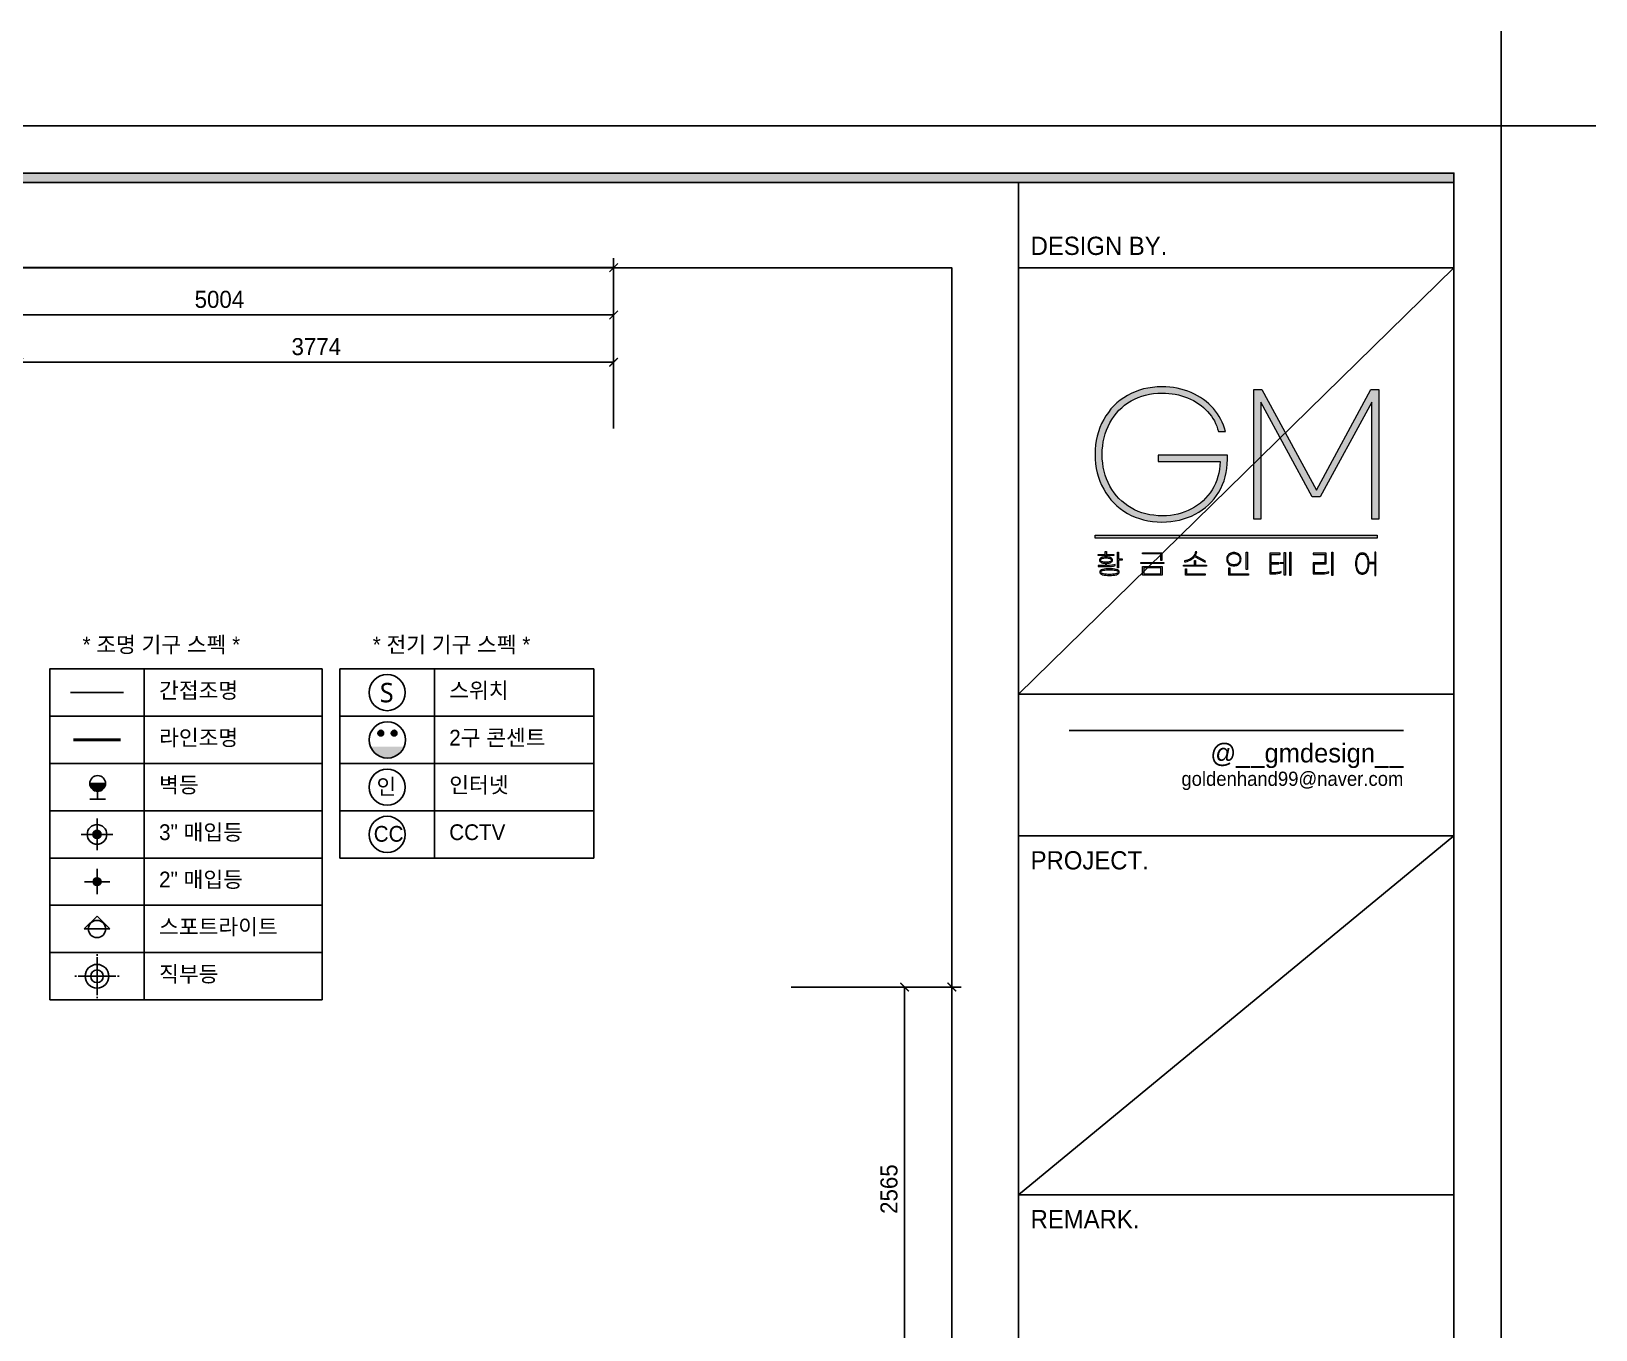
# Model space of a CAD drawing. Header units: millimetres. Extents: x 166504 to 219682, y 69800 to 112988.
# Drawn here: x 208777 to 218704, y 87861 to 96100 of the extents above; entities that cross this region are included whole.
import ezdxf
from ezdxf.enums import TextEntityAlignment as Align

# ---------------------------------------------------------------- set-up
doc = ezdxf.new("R2010")
doc.units = ezdxf.units.MM
doc.header["$LTSCALE"] = 100
doc.header["$PDMODE"] = 3
doc.linetypes.add('HID', pattern=[2.5, 1.5, -1])
doc.layers.get('DEFPOINTS').update_dxf_attribs({"color": 248})
for name, color, linetype in [('0-ELC TEXT', 7, 'Continuous'), ('06-LIGHT', 4, 'Continuous'), ('_U+B808_U+C774_U+C5B4 2', 7, 'Continuous'), ('CEIL-DOOR', 6, 'Continuous'), ('CEIL-LIGHT', 7, 'Continuous'), ('E-DIM(OUT)', 1, 'Continuous'), ('F-SYM', 7, 'Continuous'), ('FORM(YOURNAME)-11', 1, 'Continuous'), ('HAT', 8, 'Continuous'), ('RC-LIGHT', 7, 'Continuous'), ('U-LANP', 6, 'Continuous'), ('설비', 140, 'Continuous')]:
    doc.layers.add(name, color=color, linetype=linetype)
doc.styles.add('YOURNAME', font='HY울릉도M.TTF')
doc.styles.add('코레일둥고', font='Korail_Round_Gothic_Medium.ttf')
doc.dimstyles.new('YOURNAME-60', dxfattribs={"dimscale": 60, "dimtxt": 1.8, "dimasz": 0.9, "dimexe": 1, "dimexo": 3, "dimgap": 0.7, "dimtad": 1, "dimdec": 0, "dimzin": 0, "dimdsep": 46, "dimtxsty": 'YOURNAME', "dimblk": 'ARCHTICK', "dimcen": 0, "dimclrd": 1, "dimclre": 1, "dimclrt": 7, "dimadec": 0, "dimazin": 0, "dimtfac": 1, "dimtdec": 0, "dimtix": 1, "dimtmove": 2, "dimatfit": 3, "dimldrblk": 'ARCHTICK', "dimfxl": 1, "dimtolj": 1, "dimtzin": 0, "dimarcsym": 0})

# ---------------------------------------------------------------- blocks, each defined once
blk = doc.blocks.new('block 29')
at = {"layer": '_U+B808_U+C774_U+C5B4 2'}
h = blk.add_hatch(color=35, dxfattribs=at)
h.dxf.hatch_style = 2
edge = h.paths.add_edge_path()
edge.add_spline(control_points=[(626.29, -130.32), (626.06, -130.35), (625.8, -130.36), (625.5, -130.36), (625.5, -130.36), (624.38, -130.36), (624.38, -130.36), (624.38, -130.36), (624.38, -130.21), (624.38, -130.21), (624.38, -130.21), (625.42, -130.21), (625.42, -130.21), (625.42, -130.21), (625.42, -129.89), (625.42, -129.89), (625.16, -129.88), (624.96, -129.84), (624.81, -129.76), (624.66, -129.68), (624.58, -129.57), (624.58, -129.44), (624.58, -129.3), (624.66, -129.19), (624.83, -129.1), (625, -129.02), (625.22, -128.98), (625.5, -128.98), (625.79, -128.98), (626.01, -129.02), (626.18, -129.1), (626.34, -129.19), (626.43, -129.3), (626.43, -129.44), (626.43, -129.57), (626.35, -129.68), (626.2, -129.76), (626.05, -129.84), (625.84, -129.89), (625.58, -129.89), (625.58, -129.89), (625.58, -130.21), (625.58, -130.21), (626.18, -130.2), (626.58, -130.16), (626.78, -130.07), (626.78, -130.07), (626.78, -130.22), (626.78, -130.22), (626.68, -130.27), (626.51, -130.3), (626.29, -130.32)], knot_values=[0, 0, 0, 0, 1, 1, 1, 2, 2, 2, 3, 3, 3, 4, 4, 4, 5, 5, 5, 6, 6, 6, 7, 7, 7, 8, 8, 8, 9, 9, 9, 10, 10, 10, 11, 11, 11, 12, 12, 12, 13, 13, 13, 14, 14, 14, 15, 15, 15, 16, 16, 16, 17, 17, 17, 17], degree=3, periodic=0)
h.paths.add_polyline_path([(626.62, -128.8), (624.41, -128.8), (624.41, -128.65), (625.41, -128.65), (625.41, -128.24), (625.58, -128.24), (625.58, -128.65), (626.62, -128.65)])
edge = h.paths.add_edge_path()
edge.add_spline(control_points=[(626.98, -130.76), (627.24, -130.83), (627.37, -130.96), (627.37, -131.13), (627.37, -131.3), (627.24, -131.42), (626.98, -131.5), (626.72, -131.57), (626.39, -131.61), (626, -131.61), (625.61, -131.61), (625.28, -131.57), (625.02, -131.5), (624.76, -131.42), (624.63, -131.3), (624.63, -131.13), (624.63, -130.96), (624.76, -130.83), (625.02, -130.76), (625.28, -130.68), (625.61, -130.65), (626, -130.65), (626.39, -130.65), (626.72, -130.68), (626.98, -130.76)], knot_values=[0, 0, 0, 0, 1, 1, 1, 2, 2, 2, 3, 3, 3, 4, 4, 4, 5, 5, 5, 6, 6, 6, 7, 7, 7, 8, 8, 8, 8], degree=3, periodic=0)
edge = h.paths.add_edge_path()
edge.add_spline(control_points=[(624.95, -129.67), (625.09, -129.72), (625.27, -129.75), (625.5, -129.75), (625.73, -129.75), (625.92, -129.72), (626.06, -129.67), (626.2, -129.61), (626.27, -129.53), (626.27, -129.44), (626.27, -129.34), (626.2, -129.27), (626.06, -129.21), (625.92, -129.15), (625.73, -129.13), (625.5, -129.13), (625.27, -129.13), (625.09, -129.15), (624.95, -129.21), (624.81, -129.27), (624.74, -129.34), (624.74, -129.44), (624.74, -129.53), (624.81, -129.61), (624.95, -129.67)], knot_values=[0, 0, 0, 0, 1, 1, 1, 2, 2, 2, 3, 3, 3, 4, 4, 4, 5, 5, 5, 6, 6, 6, 7, 7, 7, 8, 8, 8, 8], degree=3, periodic=0)
edge = h.paths.add_edge_path()
edge.add_spline(control_points=[(626.83, -131.38), (627.08, -131.33), (627.2, -131.25), (627.2, -131.13), (627.2, -131.01), (627.08, -130.92), (626.83, -130.87), (626.59, -130.82), (626.31, -130.79), (626, -130.79), (625.69, -130.79), (625.41, -130.82), (625.17, -130.87), (624.92, -130.92), (624.8, -131.01), (624.8, -131.13), (624.8, -131.25), (624.92, -131.33), (625.17, -131.38), (625.41, -131.44), (625.69, -131.46), (626, -131.46), (626.31, -131.46), (626.59, -131.44), (626.83, -131.38)], knot_values=[0, 0, 0, 0, 1, 1, 1, 2, 2, 2, 3, 3, 3, 4, 4, 4, 5, 5, 5, 6, 6, 6, 7, 7, 7, 8, 8, 8, 8], degree=3, periodic=0)
h.paths.add_polyline_path([(627.8, -129.28), (627.8, -129.43), (627.29, -129.43), (627.29, -130.53), (627.13, -130.53), (627.13, -128.32), (627.29, -128.32), (627.29, -129.28)])
h = blk.add_hatch(color=35, dxfattribs=at)
h.dxf.hatch_style = 2
h.paths.add_polyline_path([(633.67, -129.92), (630.41, -129.92), (630.41, -129.77), (633.67, -129.77)])
h.paths.add_polyline_path([(633.4, -129.51), (633.24, -129.51), (633.24, -128.55), (630.66, -128.55), (630.66, -128.4), (633.4, -128.4)])
h.paths.add_polyline_path([(633.41, -131.54), (630.67, -131.54), (630.67, -130.36), (633.41, -130.36)])
h.paths.add_polyline_path([(633.25, -131.39), (633.25, -130.51), (630.83, -130.51), (630.83, -131.39)])
h = blk.add_hatch(color=35, dxfattribs=at)
h.dxf.hatch_style = 2
h.paths.add_polyline_path([(639.69, -130.16), (639.69, -130.31), (636.44, -130.31), (636.44, -130.16), (637.98, -130.16), (637.98, -129.51), (638.15, -129.51), (638.15, -130.16)])
edge = h.paths.add_edge_path()
edge.add_spline(control_points=[(637.36, -129.47), (637.09, -129.61), (636.83, -129.68), (636.58, -129.68), (636.58, -129.68), (636.58, -129.53), (636.58, -129.53), (636.8, -129.52), (637.02, -129.46), (637.24, -129.35), (637.47, -129.24), (637.66, -129.08), (637.83, -128.89), (638, -128.7), (638.1, -128.49), (638.15, -128.26), (638.15, -128.26), (638.31, -128.28), (638.31, -128.28), (638.27, -128.46), (638.21, -128.63), (638.1, -128.79), (638.1, -128.79), (639.55, -129.58), (639.55, -129.58), (639.55, -129.58), (639.48, -129.71), (639.48, -129.71), (639.48, -129.71), (638.01, -128.93), (638.01, -128.93), (637.84, -129.15), (637.62, -129.33), (637.36, -129.47)], knot_values=[0, 0, 0, 0, 1, 1, 1, 2, 2, 2, 3, 3, 3, 4, 4, 4, 5, 5, 5, 6, 6, 6, 7, 7, 7, 8, 8, 8, 9, 9, 9, 10, 10, 10, 11, 11, 11, 11], degree=3, periodic=0)
h.paths.add_polyline_path([(636.86, -131.39), (639.51, -131.39), (639.51, -131.54), (636.7, -131.54), (636.7, -130.65), (636.86, -130.65)])
h = blk.add_hatch(color=35, dxfattribs=at)
h.dxf.hatch_style = 2
edge = h.paths.add_edge_path()
edge.add_spline(control_points=[(644.09, -128.5), (644.24, -128.59), (644.35, -128.7), (644.43, -128.84), (644.51, -128.98), (644.55, -129.14), (644.55, -129.31), (644.55, -129.49), (644.51, -129.65), (644.43, -129.79), (644.35, -129.93), (644.24, -130.04), (644.09, -130.13), (643.93, -130.21), (643.75, -130.25), (643.54, -130.25), (643.33, -130.25), (643.15, -130.21), (643, -130.13), (642.85, -130.04), (642.73, -129.93), (642.65, -129.79), (642.57, -129.65), (642.53, -129.49), (642.53, -129.31), (642.53, -129.14), (642.57, -128.98), (642.65, -128.84), (642.73, -128.7), (642.85, -128.59), (643, -128.5), (643.15, -128.42), (643.33, -128.38), (643.54, -128.38), (643.75, -128.38), (643.93, -128.42), (644.09, -128.5)], knot_values=[0, 0, 0, 0, 1, 1, 1, 2, 2, 2, 3, 3, 3, 4, 4, 4, 5, 5, 5, 6, 6, 6, 7, 7, 7, 8, 8, 8, 9, 9, 9, 10, 10, 10, 11, 11, 11, 12, 12, 12, 12], degree=3, periodic=0)
edge = h.paths.add_edge_path()
edge.add_spline(control_points=[(643.1, -128.62), (642.97, -128.69), (642.87, -128.78), (642.8, -128.9), (642.73, -129.02), (642.7, -129.16), (642.7, -129.31), (642.7, -129.47), (642.73, -129.61), (642.8, -129.73), (642.87, -129.85), (642.97, -129.94), (643.1, -130.01), (643.23, -130.07), (643.38, -130.11), (643.54, -130.11), (643.71, -130.11), (643.86, -130.07), (643.99, -130.01), (644.12, -129.94), (644.21, -129.85), (644.28, -129.73), (644.35, -129.61), (644.39, -129.47), (644.39, -129.31), (644.39, -129.16), (644.35, -129.02), (644.28, -128.9), (644.21, -128.78), (644.12, -128.69), (643.99, -128.62), (643.86, -128.56), (643.71, -128.52), (643.54, -128.52), (643.38, -128.52), (643.23, -128.56), (643.1, -128.62)], knot_values=[0, 0, 0, 0, 1, 1, 1, 2, 2, 2, 3, 3, 3, 4, 4, 4, 5, 5, 5, 6, 6, 6, 7, 7, 7, 8, 8, 8, 9, 9, 9, 10, 10, 10, 11, 11, 11, 12, 12, 12, 12], degree=3, periodic=0)
h.paths.add_polyline_path([(642.98, -131.39), (645.58, -131.39), (645.58, -131.54), (642.82, -131.54), (642.82, -130.53), (642.98, -130.53)])
h.paths.add_polyline_path([(645.45, -130.78), (645.29, -130.78), (645.29, -128.32), (645.45, -128.32)])
h = blk.add_hatch(color=35, dxfattribs=at)
h.dxf.hatch_style = 2
edge = h.paths.add_edge_path()
edge.add_spline(control_points=[(649.11, -131.24), (649.37, -131.24), (649.58, -131.22), (649.75, -131.19), (649.92, -131.17), (650.08, -131.12), (650.22, -131.05), (650.22, -131.05), (650.22, -131.21), (650.22, -131.21), (649.97, -131.33), (649.61, -131.39), (649.13, -131.39), (649.13, -131.39), (648.63, -131.39), (648.63, -131.39), (648.63, -131.39), (648.63, -128.48), (648.63, -128.48), (648.63, -128.48), (650.06, -128.48), (650.06, -128.48), (650.06, -128.48), (650.06, -128.63), (650.06, -128.63), (650.06, -128.63), (648.79, -128.63), (648.79, -128.63), (648.79, -128.63), (648.79, -129.81), (648.79, -129.81), (648.79, -129.81), (649.87, -129.81), (649.87, -129.81), (649.87, -129.81), (649.87, -129.96), (649.87, -129.96), (649.87, -129.96), (648.79, -129.96), (648.79, -129.96), (648.79, -129.96), (648.79, -131.24), (648.79, -131.24), (648.79, -131.24), (649.11, -131.24), (649.11, -131.24)], knot_values=[0, 0, 0, 0, 1, 1, 1, 2, 2, 2, 3, 3, 3, 4, 4, 4, 5, 5, 5, 6, 6, 6, 7, 7, 7, 8, 8, 8, 9, 9, 9, 10, 10, 10, 11, 11, 11, 12, 12, 12, 13, 13, 13, 14, 14, 14, 15, 15, 15, 15], degree=3, periodic=0)
h.paths.add_polyline_path([(650.64, -128.35), (650.8, -128.35), (650.8, -131.56), (650.64, -131.56), (650.64, -129.94), (650.06, -129.94), (650.06, -129.79), (650.64, -129.79)])
h.paths.add_polyline_path([(651.57, -128.32), (651.57, -131.62), (651.41, -131.62), (651.41, -128.32)])
h = blk.add_hatch(color=35, dxfattribs=at)
h.dxf.hatch_style = 2
edge = h.paths.add_edge_path()
edge.add_spline(control_points=[(656.55, -129.97), (656.55, -129.97), (654.9, -129.97), (654.9, -129.97), (654.9, -129.97), (654.9, -131.24), (654.9, -131.24), (654.9, -131.24), (656.08, -131.24), (656.08, -131.24), (656.23, -131.24), (656.39, -131.22), (656.55, -131.19), (656.7, -131.17), (656.83, -131.13), (656.93, -131.08), (656.93, -131.08), (656.93, -131.23), (656.93, -131.23), (656.83, -131.28), (656.71, -131.32), (656.55, -131.34), (656.4, -131.37), (656.24, -131.39), (656.08, -131.39), (656.08, -131.39), (654.74, -131.39), (654.74, -131.39), (654.74, -131.39), (654.74, -129.82), (654.74, -129.82), (654.74, -129.82), (656.39, -129.82), (656.39, -129.82), (656.39, -129.82), (656.39, -128.63), (656.39, -128.63), (656.39, -128.63), (654.73, -128.63), (654.73, -128.63), (654.73, -128.63), (654.73, -128.48), (654.73, -128.48), (654.73, -128.48), (656.55, -128.48), (656.55, -128.48), (656.55, -128.48), (656.55, -129.97), (656.55, -129.97)], knot_values=[0, 0, 0, 0, 1, 1, 1, 2, 2, 2, 3, 3, 3, 4, 4, 4, 5, 5, 5, 6, 6, 6, 7, 7, 7, 8, 8, 8, 9, 9, 9, 10, 10, 10, 11, 11, 11, 12, 12, 12, 13, 13, 13, 14, 14, 14, 15, 15, 15, 16, 16, 16, 16], degree=3, periodic=0)
h.paths.add_polyline_path([(657.51, -131.62), (657.34, -131.62), (657.34, -128.32), (657.51, -128.32)])
h = blk.add_hatch(color=35, dxfattribs=at)
h.dxf.hatch_style = 2
edge = h.paths.add_edge_path()
edge.add_spline(control_points=[(663.56, -128.32), (663.56, -128.32), (663.56, -131.62), (663.56, -131.62), (663.56, -131.62), (663.4, -131.62), (663.4, -131.62), (663.4, -131.62), (663.4, -129.94), (663.4, -129.94), (663.4, -129.94), (662.6, -129.94), (662.6, -129.94), (662.6, -130.27), (662.56, -130.54), (662.48, -130.77), (662.4, -130.99), (662.29, -131.16), (662.14, -131.27), (662, -131.38), (661.84, -131.43), (661.65, -131.43), (661.47, -131.43), (661.3, -131.38), (661.16, -131.27), (661.02, -131.16), (660.91, -130.99), (660.82, -130.76), (660.74, -130.54), (660.7, -130.26), (660.7, -129.93), (660.7, -129.6), (660.74, -129.33), (660.82, -129.1), (660.91, -128.88), (661.02, -128.71), (661.16, -128.6), (661.3, -128.49), (661.47, -128.43), (661.65, -128.43), (661.83, -128.43), (661.99, -128.48), (662.13, -128.58), (662.26, -128.68), (662.37, -128.83), (662.46, -129.04), (662.54, -129.24), (662.59, -129.5), (662.6, -129.79), (662.6, -129.79), (663.4, -129.79), (663.4, -129.79), (663.4, -129.79), (663.4, -128.32), (663.4, -128.32), (663.4, -128.32), (663.56, -128.32), (663.56, -128.32)], knot_values=[0, 0, 0, 0, 1, 1, 1, 2, 2, 2, 3, 3, 3, 4, 4, 4, 5, 5, 5, 6, 6, 6, 7, 7, 7, 8, 8, 8, 9, 9, 9, 10, 10, 10, 11, 11, 11, 12, 12, 12, 13, 13, 13, 14, 14, 14, 15, 15, 15, 16, 16, 16, 17, 17, 17, 18, 18, 18, 19, 19, 19, 19], degree=3, periodic=0)
edge = h.paths.add_edge_path()
edge.add_spline(control_points=[(662.06, -131.13), (662.18, -131.03), (662.27, -130.88), (662.34, -130.68), (662.4, -130.48), (662.44, -130.23), (662.44, -129.93), (662.44, -129.64), (662.4, -129.39), (662.34, -129.19), (662.27, -128.98), (662.18, -128.83), (662.06, -128.73), (661.94, -128.63), (661.8, -128.58), (661.65, -128.58), (661.5, -128.58), (661.37, -128.63), (661.25, -128.73), (661.13, -128.83), (661.04, -128.98), (660.97, -129.19), (660.9, -129.39), (660.87, -129.64), (660.87, -129.93), (660.87, -130.23), (660.9, -130.48), (660.97, -130.68), (661.04, -130.88), (661.13, -131.03), (661.25, -131.13), (661.37, -131.23), (661.5, -131.28), (661.65, -131.28), (661.8, -131.28), (661.94, -131.23), (662.06, -131.13)], knot_values=[0, 0, 0, 0, 1, 1, 1, 2, 2, 2, 3, 3, 3, 4, 4, 4, 5, 5, 5, 6, 6, 6, 7, 7, 7, 8, 8, 8, 9, 9, 9, 10, 10, 10, 11, 11, 11, 12, 12, 12, 12], degree=3, periodic=0)
at = {"layer": '_U+B808_U+C774_U+C5B4 2', "lineweight": 0}
for points in [[(626.62, -128.8), (624.41, -128.8), (624.41, -128.65), (625.41, -128.65), (625.41, -128.24), (625.58, -128.24), (625.58, -128.65), (626.62, -128.65), (626.62, -128.8)], [(627.8, -129.28), (627.8, -129.43), (627.29, -129.43), (627.29, -130.53), (627.13, -130.53), (627.13, -128.32), (627.29, -128.32), (627.29, -129.28), (627.8, -129.28)], [(633.67, -129.92), (630.41, -129.92), (630.41, -129.77), (633.67, -129.77), (633.67, -129.92)], [(633.4, -129.51), (633.24, -129.51), (633.24, -128.55), (630.66, -128.55), (630.66, -128.4), (633.4, -128.4), (633.4, -129.51)], [(639.69, -130.16), (639.69, -130.31), (636.44, -130.31), (636.44, -130.16), (637.98, -130.16), (637.98, -129.51), (638.15, -129.51), (638.15, -130.16), (639.69, -130.16)], [(645.45, -130.78), (645.29, -130.78), (645.29, -128.32), (645.45, -128.32), (645.45, -130.78)], [(650.64, -128.35), (650.8, -128.35), (650.8, -131.56), (650.64, -131.56), (650.64, -129.94), (650.06, -129.94), (650.06, -129.79), (650.64, -129.79), (650.64, -128.35)], [(651.57, -128.32), (651.57, -131.62), (651.41, -131.62), (651.41, -128.32), (651.57, -128.32)], [(657.51, -131.62), (657.34, -131.62), (657.34, -128.32), (657.51, -128.32), (657.51, -131.62)], [(633.41, -131.54), (630.67, -131.54), (630.67, -130.36), (633.41, -130.36), (633.41, -131.54)], [(633.25, -131.39), (633.25, -130.51), (630.83, -130.51), (630.83, -131.39), (633.25, -131.39)], [(636.86, -131.39), (639.51, -131.39), (639.51, -131.54), (636.7, -131.54), (636.7, -130.65), (636.86, -130.65), (636.86, -131.39)], [(642.98, -131.39), (645.58, -131.39), (645.58, -131.54), (642.82, -131.54), (642.82, -130.53), (642.98, -130.53), (642.98, -131.39)]]:
    blk.add_lwpolyline(points, dxfattribs=at)
for points, knots in [([(626.29, -130.32), (626.06, -130.35), (625.8, -130.36), (625.5, -130.36), (625.5, -130.36), (624.38, -130.36), (624.38, -130.36), (624.38, -130.36), (624.38, -130.21), (624.38, -130.21), (624.38, -130.21), (625.42, -130.21), (625.42, -130.21), (625.42, -130.21), (625.42, -129.89), (625.42, -129.89), (625.16, -129.88), (624.96, -129.84), (624.81, -129.76), (624.66, -129.68), (624.58, -129.57), (624.58, -129.44), (624.58, -129.3), (624.66, -129.19), (624.83, -129.1), (625, -129.02), (625.22, -128.98), (625.5, -128.98), (625.79, -128.98), (626.01, -129.02), (626.18, -129.1), (626.34, -129.19), (626.43, -129.3), (626.43, -129.44), (626.43, -129.57), (626.35, -129.68), (626.2, -129.76), (626.05, -129.84), (625.84, -129.89), (625.58, -129.89), (625.58, -129.89), (625.58, -130.21), (625.58, -130.21), (626.18, -130.2), (626.58, -130.16), (626.78, -130.07), (626.78, -130.07), (626.78, -130.22), (626.78, -130.22), (626.68, -130.27), (626.51, -130.3), (626.29, -130.32)], [0, 0, 0, 0, 1, 1, 1, 2, 2, 2, 3, 3, 3, 4, 4, 4, 5, 5, 5, 6, 6, 6, 7, 7, 7, 8, 8, 8, 9, 9, 9, 10, 10, 10, 11, 11, 11, 12, 12, 12, 13, 13, 13, 14, 14, 14, 15, 15, 15, 16, 16, 16, 17, 17, 17, 17]), ([(624.95, -129.67), (625.09, -129.72), (625.27, -129.75), (625.5, -129.75), (625.73, -129.75), (625.92, -129.72), (626.06, -129.67), (626.2, -129.61), (626.27, -129.53), (626.27, -129.44), (626.27, -129.34), (626.2, -129.27), (626.06, -129.21), (625.92, -129.15), (625.73, -129.13), (625.5, -129.13), (625.27, -129.13), (625.09, -129.15), (624.95, -129.21), (624.81, -129.27), (624.74, -129.34), (624.74, -129.44), (624.74, -129.53), (624.81, -129.61), (624.95, -129.67)], [0, 0, 0, 0, 1, 1, 1, 2, 2, 2, 3, 3, 3, 4, 4, 4, 5, 5, 5, 6, 6, 6, 7, 7, 7, 8, 8, 8, 8]), ([(637.36, -129.47), (637.09, -129.61), (636.83, -129.68), (636.58, -129.68), (636.58, -129.68), (636.58, -129.53), (636.58, -129.53), (636.8, -129.52), (637.02, -129.46), (637.24, -129.35), (637.47, -129.24), (637.66, -129.08), (637.83, -128.89), (638, -128.7), (638.1, -128.49), (638.15, -128.26), (638.15, -128.26), (638.31, -128.28), (638.31, -128.28), (638.27, -128.46), (638.21, -128.63), (638.1, -128.79), (638.1, -128.79), (639.55, -129.58), (639.55, -129.58), (639.55, -129.58), (639.48, -129.71), (639.48, -129.71), (639.48, -129.71), (638.01, -128.93), (638.01, -128.93), (637.84, -129.15), (637.62, -129.33), (637.36, -129.47)], [0, 0, 0, 0, 1, 1, 1, 2, 2, 2, 3, 3, 3, 4, 4, 4, 5, 5, 5, 6, 6, 6, 7, 7, 7, 8, 8, 8, 9, 9, 9, 10, 10, 10, 11, 11, 11, 11]), ([(644.09, -128.5), (644.24, -128.59), (644.35, -128.7), (644.43, -128.84), (644.51, -128.98), (644.55, -129.14), (644.55, -129.31), (644.55, -129.49), (644.51, -129.65), (644.43, -129.79), (644.35, -129.93), (644.24, -130.04), (644.09, -130.13), (643.93, -130.21), (643.75, -130.25), (643.54, -130.25), (643.33, -130.25), (643.15, -130.21), (643, -130.13), (642.85, -130.04), (642.73, -129.93), (642.65, -129.79), (642.57, -129.65), (642.53, -129.49), (642.53, -129.31), (642.53, -129.14), (642.57, -128.98), (642.65, -128.84), (642.73, -128.7), (642.85, -128.59), (643, -128.5), (643.15, -128.42), (643.33, -128.38), (643.54, -128.38), (643.75, -128.38), (643.93, -128.42), (644.09, -128.5)], [0, 0, 0, 0, 1, 1, 1, 2, 2, 2, 3, 3, 3, 4, 4, 4, 5, 5, 5, 6, 6, 6, 7, 7, 7, 8, 8, 8, 9, 9, 9, 10, 10, 10, 11, 11, 11, 12, 12, 12, 12]), ([(643.1, -128.62), (642.97, -128.69), (642.87, -128.78), (642.8, -128.9), (642.73, -129.02), (642.7, -129.16), (642.7, -129.31), (642.7, -129.47), (642.73, -129.61), (642.8, -129.73), (642.87, -129.85), (642.97, -129.94), (643.1, -130.01), (643.23, -130.07), (643.38, -130.11), (643.54, -130.11), (643.71, -130.11), (643.86, -130.07), (643.99, -130.01), (644.12, -129.94), (644.21, -129.85), (644.28, -129.73), (644.35, -129.61), (644.39, -129.47), (644.39, -129.31), (644.39, -129.16), (644.35, -129.02), (644.28, -128.9), (644.21, -128.78), (644.12, -128.69), (643.99, -128.62), (643.86, -128.56), (643.71, -128.52), (643.54, -128.52), (643.38, -128.52), (643.23, -128.56), (643.1, -128.62)], [0, 0, 0, 0, 1, 1, 1, 2, 2, 2, 3, 3, 3, 4, 4, 4, 5, 5, 5, 6, 6, 6, 7, 7, 7, 8, 8, 8, 9, 9, 9, 10, 10, 10, 11, 11, 11, 12, 12, 12, 12]), ([(649.11, -131.24), (649.37, -131.24), (649.58, -131.22), (649.75, -131.19), (649.92, -131.17), (650.08, -131.12), (650.22, -131.05), (650.22, -131.05), (650.22, -131.21), (650.22, -131.21), (649.97, -131.33), (649.61, -131.39), (649.13, -131.39), (649.13, -131.39), (648.63, -131.39), (648.63, -131.39), (648.63, -131.39), (648.63, -128.48), (648.63, -128.48), (648.63, -128.48), (650.06, -128.48), (650.06, -128.48), (650.06, -128.48), (650.06, -128.63), (650.06, -128.63), (650.06, -128.63), (648.79, -128.63), (648.79, -128.63), (648.79, -128.63), (648.79, -129.81), (648.79, -129.81), (648.79, -129.81), (649.87, -129.81), (649.87, -129.81), (649.87, -129.81), (649.87, -129.96), (649.87, -129.96), (649.87, -129.96), (648.79, -129.96), (648.79, -129.96), (648.79, -129.96), (648.79, -131.24), (648.79, -131.24), (648.79, -131.24), (649.11, -131.24), (649.11, -131.24)], [0, 0, 0, 0, 1, 1, 1, 2, 2, 2, 3, 3, 3, 4, 4, 4, 5, 5, 5, 6, 6, 6, 7, 7, 7, 8, 8, 8, 9, 9, 9, 10, 10, 10, 11, 11, 11, 12, 12, 12, 13, 13, 13, 14, 14, 14, 15, 15, 15, 15]), ([(656.55, -129.97), (656.55, -129.97), (654.9, -129.97), (654.9, -129.97), (654.9, -129.97), (654.9, -131.24), (654.9, -131.24), (654.9, -131.24), (656.08, -131.24), (656.08, -131.24), (656.23, -131.24), (656.39, -131.22), (656.55, -131.19), (656.7, -131.17), (656.83, -131.13), (656.93, -131.08), (656.93, -131.08), (656.93, -131.23), (656.93, -131.23), (656.83, -131.28), (656.71, -131.32), (656.55, -131.34), (656.4, -131.37), (656.24, -131.39), (656.08, -131.39), (656.08, -131.39), (654.74, -131.39), (654.74, -131.39), (654.74, -131.39), (654.74, -129.82), (654.74, -129.82), (654.74, -129.82), (656.39, -129.82), (656.39, -129.82), (656.39, -129.82), (656.39, -128.63), (656.39, -128.63), (656.39, -128.63), (654.73, -128.63), (654.73, -128.63), (654.73, -128.63), (654.73, -128.48), (654.73, -128.48), (654.73, -128.48), (656.55, -128.48), (656.55, -128.48), (656.55, -128.48), (656.55, -129.97), (656.55, -129.97)], [0, 0, 0, 0, 1, 1, 1, 2, 2, 2, 3, 3, 3, 4, 4, 4, 5, 5, 5, 6, 6, 6, 7, 7, 7, 8, 8, 8, 9, 9, 9, 10, 10, 10, 11, 11, 11, 12, 12, 12, 13, 13, 13, 14, 14, 14, 15, 15, 15, 16, 16, 16, 16]), ([(663.56, -128.32), (663.56, -128.32), (663.56, -131.62), (663.56, -131.62), (663.56, -131.62), (663.4, -131.62), (663.4, -131.62), (663.4, -131.62), (663.4, -129.94), (663.4, -129.94), (663.4, -129.94), (662.6, -129.94), (662.6, -129.94), (662.6, -130.27), (662.56, -130.54), (662.48, -130.77), (662.4, -130.99), (662.29, -131.16), (662.14, -131.27), (662, -131.38), (661.84, -131.43), (661.65, -131.43), (661.47, -131.43), (661.3, -131.38), (661.16, -131.27), (661.02, -131.16), (660.91, -130.99), (660.82, -130.76), (660.74, -130.54), (660.7, -130.26), (660.7, -129.93), (660.7, -129.6), (660.74, -129.33), (660.82, -129.1), (660.91, -128.88), (661.02, -128.71), (661.16, -128.6), (661.3, -128.49), (661.47, -128.43), (661.65, -128.43), (661.83, -128.43), (661.99, -128.48), (662.13, -128.58), (662.26, -128.68), (662.37, -128.83), (662.46, -129.04), (662.54, -129.24), (662.59, -129.5), (662.6, -129.79), (662.6, -129.79), (663.4, -129.79), (663.4, -129.79), (663.4, -129.79), (663.4, -128.32), (663.4, -128.32), (663.4, -128.32), (663.56, -128.32), (663.56, -128.32)], [0, 0, 0, 0, 1, 1, 1, 2, 2, 2, 3, 3, 3, 4, 4, 4, 5, 5, 5, 6, 6, 6, 7, 7, 7, 8, 8, 8, 9, 9, 9, 10, 10, 10, 11, 11, 11, 12, 12, 12, 13, 13, 13, 14, 14, 14, 15, 15, 15, 16, 16, 16, 17, 17, 17, 18, 18, 18, 19, 19, 19, 19]), ([(662.06, -131.13), (662.18, -131.03), (662.27, -130.88), (662.34, -130.68), (662.4, -130.48), (662.44, -130.23), (662.44, -129.93), (662.44, -129.64), (662.4, -129.39), (662.34, -129.19), (662.27, -128.98), (662.18, -128.83), (662.06, -128.73), (661.94, -128.63), (661.8, -128.58), (661.65, -128.58), (661.5, -128.58), (661.37, -128.63), (661.25, -128.73), (661.13, -128.83), (661.04, -128.98), (660.97, -129.19), (660.9, -129.39), (660.87, -129.64), (660.87, -129.93), (660.87, -130.23), (660.9, -130.48), (660.97, -130.68), (661.04, -130.88), (661.13, -131.03), (661.25, -131.13), (661.37, -131.23), (661.5, -131.28), (661.65, -131.28), (661.8, -131.28), (661.94, -131.23), (662.06, -131.13)], [0, 0, 0, 0, 1, 1, 1, 2, 2, 2, 3, 3, 3, 4, 4, 4, 5, 5, 5, 6, 6, 6, 7, 7, 7, 8, 8, 8, 9, 9, 9, 10, 10, 10, 11, 11, 11, 12, 12, 12, 12]), ([(626.98, -130.76), (627.24, -130.83), (627.37, -130.96), (627.37, -131.13), (627.37, -131.3), (627.24, -131.42), (626.98, -131.5), (626.72, -131.57), (626.39, -131.61), (626, -131.61), (625.61, -131.61), (625.28, -131.57), (625.02, -131.5), (624.76, -131.42), (624.63, -131.3), (624.63, -131.13), (624.63, -130.96), (624.76, -130.83), (625.02, -130.76), (625.28, -130.68), (625.61, -130.65), (626, -130.65), (626.39, -130.65), (626.72, -130.68), (626.98, -130.76)], [0, 0, 0, 0, 1, 1, 1, 2, 2, 2, 3, 3, 3, 4, 4, 4, 5, 5, 5, 6, 6, 6, 7, 7, 7, 8, 8, 8, 8]), ([(626.83, -131.38), (627.08, -131.33), (627.2, -131.25), (627.2, -131.13), (627.2, -131.01), (627.08, -130.92), (626.83, -130.87), (626.59, -130.82), (626.31, -130.79), (626, -130.79), (625.69, -130.79), (625.41, -130.82), (625.17, -130.87), (624.92, -130.92), (624.8, -131.01), (624.8, -131.13), (624.8, -131.25), (624.92, -131.33), (625.17, -131.38), (625.41, -131.44), (625.69, -131.46), (626, -131.46), (626.31, -131.46), (626.59, -131.44), (626.83, -131.38)], [0, 0, 0, 0, 1, 1, 1, 2, 2, 2, 3, 3, 3, 4, 4, 4, 5, 5, 5, 6, 6, 6, 7, 7, 7, 8, 8, 8, 8])]:
    blk.add_open_spline(points, degree=3, knots=knots, dxfattribs=at)
blk = doc.blocks.new('block 30')
at = {"layer": '_U+B808_U+C774_U+C5B4 2'}
h = blk.add_hatch(color=35, dxfattribs=at)
h.dxf.hatch_style = 2
edge = h.paths.add_edge_path()
edge.add_spline(control_points=[(637.53, -105.82), (638.78, -106.37), (639.83, -107.12), (640.66, -108.08), (641.5, -109.03), (642.06, -110.11), (642.35, -111.29), (642.35, -111.29), (641.36, -111.29), (641.36, -111.29), (641.11, -110.26), (640.6, -109.33), (639.84, -108.5), (639.08, -107.68), (638.14, -107.03), (637.02, -106.57), (635.9, -106.11), (634.7, -105.88), (633.42, -105.88), (631.78, -105.88), (630.32, -106.25), (629.04, -106.99), (627.76, -107.73), (626.76, -108.76), (626.05, -110.08), (625.33, -111.4), (624.97, -112.88), (624.97, -114.53), (624.97, -116.2), (625.33, -117.69), (626.05, -119), (626.76, -120.31), (627.77, -121.34), (629.05, -122.08), (630.34, -122.82), (631.82, -123.19), (633.49, -123.19), (634.98, -123.19), (636.34, -122.87), (637.56, -122.23), (638.78, -121.59), (639.75, -120.69), (640.47, -119.53), (641.18, -118.38), (641.57, -117.05), (641.61, -115.55), (641.61, -115.55), (632.88, -115.55), (632.88, -115.55), (632.88, -115.55), (632.88, -114.65), (632.88, -114.65), (632.88, -114.65), (642.63, -114.65), (642.63, -114.65), (642.63, -114.65), (642.63, -115.25), (642.63, -115.25), (642.63, -116.97), (642.23, -118.49), (641.42, -119.84), (640.6, -121.18), (639.49, -122.22), (638.08, -122.96), (636.67, -123.7), (635.11, -124.07), (633.39, -124.07), (631.57, -124.07), (629.95, -123.66), (628.52, -122.85), (627.09, -122.03), (625.98, -120.89), (625.18, -119.44), (624.37, -117.99), (623.97, -116.36), (623.97, -114.53), (623.97, -112.71), (624.37, -111.08), (625.18, -109.63), (625.98, -108.18), (627.09, -107.04), (628.52, -106.22), (629.95, -105.41), (631.57, -105), (633.39, -105), (634.89, -105), (636.27, -105.27), (637.53, -105.82)], knot_values=[0, 0, 0, 0, 1, 1, 1, 2, 2, 2, 3, 3, 3, 4, 4, 4, 5, 5, 5, 6, 6, 6, 7, 7, 7, 8, 8, 8, 9, 9, 9, 10, 10, 10, 11, 11, 11, 12, 12, 12, 13, 13, 13, 14, 14, 14, 15, 15, 15, 16, 16, 16, 17, 17, 17, 18, 18, 18, 19, 19, 19, 20, 20, 20, 21, 21, 21, 22, 22, 22, 23, 23, 23, 24, 24, 24, 25, 25, 25, 26, 26, 26, 27, 27, 27, 28, 28, 28, 29, 29, 29, 29], degree=3, periodic=0)
h = blk.add_hatch(color=35, dxfattribs=at)
h.dxf.hatch_style = 2
h.paths.add_polyline_path([(646.36, -105.39), (647.49, -105.39), (655.18, -119.56), (662.86, -105.39), (663.97, -105.39), (663.97, -123.68), (662.98, -123.68), (662.98, -107.17), (655.73, -120.53), (654.6, -120.53), (647.35, -107.17), (647.35, -123.68), (646.36, -123.68)])
at = {"layer": '_U+B808_U+C774_U+C5B4 2', "lineweight": 0}
blk.add_lwpolyline([(646.36, -105.39), (647.49, -105.39), (655.18, -119.56), (662.86, -105.39), (663.97, -105.39), (663.97, -123.68), (662.98, -123.68), (662.98, -107.17), (655.73, -120.53), (654.6, -120.53), (647.35, -107.17), (647.35, -123.68), (646.36, -123.68), (646.36, -105.39)], dxfattribs=at)
blk.add_open_spline([(637.53, -105.82), (638.78, -106.37), (639.83, -107.12), (640.66, -108.08), (641.5, -109.03), (642.06, -110.11), (642.35, -111.29), (642.35, -111.29), (641.36, -111.29), (641.36, -111.29), (641.11, -110.26), (640.6, -109.33), (639.84, -108.5), (639.08, -107.68), (638.14, -107.03), (637.02, -106.57), (635.9, -106.11), (634.7, -105.88), (633.42, -105.88), (631.78, -105.88), (630.32, -106.25), (629.04, -106.99), (627.76, -107.73), (626.76, -108.76), (626.05, -110.08), (625.33, -111.4), (624.97, -112.88), (624.97, -114.53), (624.97, -116.2), (625.33, -117.69), (626.05, -119), (626.76, -120.31), (627.77, -121.34), (629.05, -122.08), (630.34, -122.82), (631.82, -123.19), (633.49, -123.19), (634.98, -123.19), (636.34, -122.87), (637.56, -122.23), (638.78, -121.59), (639.75, -120.69), (640.47, -119.53), (641.18, -118.38), (641.57, -117.05), (641.61, -115.55), (641.61, -115.55), (632.88, -115.55), (632.88, -115.55), (632.88, -115.55), (632.88, -114.65), (632.88, -114.65), (632.88, -114.65), (642.63, -114.65), (642.63, -114.65), (642.63, -114.65), (642.63, -115.25), (642.63, -115.25), (642.63, -116.97), (642.23, -118.49), (641.42, -119.84), (640.6, -121.18), (639.49, -122.22), (638.08, -122.96), (636.67, -123.7), (635.11, -124.07), (633.39, -124.07), (631.57, -124.07), (629.95, -123.66), (628.52, -122.85), (627.09, -122.03), (625.98, -120.89), (625.18, -119.44), (624.37, -117.99), (623.97, -116.36), (623.97, -114.53), (623.97, -112.71), (624.37, -111.08), (625.18, -109.63), (625.98, -108.18), (627.09, -107.04), (628.52, -106.22), (629.95, -105.41), (631.57, -105), (633.39, -105), (634.89, -105), (636.27, -105.27), (637.53, -105.82)], degree=3, knots=[0, 0, 0, 0, 1, 1, 1, 2, 2, 2, 3, 3, 3, 4, 4, 4, 5, 5, 5, 6, 6, 6, 7, 7, 7, 8, 8, 8, 9, 9, 9, 10, 10, 10, 11, 11, 11, 12, 12, 12, 13, 13, 13, 14, 14, 14, 15, 15, 15, 16, 16, 16, 17, 17, 17, 18, 18, 18, 19, 19, 19, 20, 20, 20, 21, 21, 21, 22, 22, 22, 23, 23, 23, 24, 24, 24, 25, 25, 25, 26, 26, 26, 27, 27, 27, 28, 28, 28, 29, 29, 29, 29], dxfattribs=at)
blk = doc.blocks.new('block 28')
at = {"layer": '_U+B808_U+C774_U+C5B4 2'}
for name in ['block 30', 'block 29']:
    blk.add_blockref(name, (0, 0), dxfattribs=at)
blk = doc.blocks.new('block 27')
at = {"layer": '_U+B808_U+C774_U+C5B4 2'}
h = blk.add_hatch(color=35, dxfattribs=at)
h.dxf.hatch_style = 2
h.paths.add_polyline_path([(663.76, -126.35), (623.97, -126.35), (623.97, -125.94), (663.76, -125.94)])
at = {"layer": '_U+B808_U+C774_U+C5B4 2', "lineweight": 0}
blk.add_lwpolyline([(663.76, -126.35), (623.97, -126.35), (623.97, -125.94), (663.76, -125.94), (663.76, -126.35)], dxfattribs=at)
at = {"layer": '_U+B808_U+C774_U+C5B4 2'}
blk.add_blockref('block 28', (0, 0), dxfattribs=at)
blk = doc.blocks.new('FORM-PLAN')
at = {"layer": 'FORM(YOURNAME)-11'}
h = blk.add_hatch(color=256, dxfattribs=at)
h.dxf.hatch_style = 1
h.paths.add_polyline_path([(-71444, 55115), (10556, 55115), (10556, 54915), (-71444, 54915)])
h.paths.add_polyline_path([(-71444, -2085), (10556, -2085), (10556, -2285), (-71444, -2285)])
at = {"layer": 'DEFPOINTS', "color": 158}
for p, q in [((1346, 54915), (1346, -2085)), ((10556, 53115), (1346, 44093)), ((1346, 53115), (10556, 53115)), ((1346, 44093), (10556, 44093)), ((10556, 41093), (1346, 33504))]:
    blk.add_line(p, q, dxfattribs=at)
at = {"layer": 'DEFPOINTS', "color": 1}
blk.add_lwpolyline([(11556, 58115), (11556, 56115), (13556, 56115)], dxfattribs=at)
at = {"layer": 'DEFPOINTS', "color": 158}
for points in [[(-71444, -2285), (10556, -2285), (10556, 55115), (-71444, 55115)], [(-69444, 53115), (-64, 53115), (-64, 1215), (-69444, 1215)]]:
    blk.add_lwpolyline(points, close=True, dxfattribs=at)
at = {"layer": 'FORM(YOURNAME)-11', "color": 251}
blk.add_line((2415, 43323), (9487, 43323), dxfattribs=at)
at = {"layer": 'FORM(YOURNAME)-11', "color": 14}
for p, q in [((1346, 41093), (10556, 41093)), ((1346, 33504), (10556, 33504))]:
    blk.add_line(p, q, dxfattribs=at)
at = {"layer": 'FORM(YOURNAME)-11', "color": 250}
blk.add_lwpolyline([(-72444, -3285), (11556, -3285), (11556, 56115), (-72444, 56115)], close=True, dxfattribs=at)
at = {"layer": 'FORM(YOURNAME)-11'}
blk.add_lwpolyline([(-71444, 55115), (10556, 55115), (10556, 54915), (-71444, 54915)], close=True, dxfattribs=at)
at = {"layer": '_U+B808_U+C774_U+C5B4 2', "xscale": 150, "yscale": 150, "zscale": 150}
blk.add_blockref('block 27', (-90629, 66345), dxfattribs=at)
at = {"layer": 'FORM(YOURNAME)-11', "color": 14, "style": 'YOURNAME'}
for s, p in [('DESIGN BY.', (1603, 53577)), ('PROJECT.', (1603, 40579)), ('REMARK.', (1603, 32989))]:
    blk.add_text(s, height=386.1, dxfattribs=at).set_placement(p, align=Align.MIDDLE_LEFT)
for s, height, width, p in [('@__gmdesign__', 400, 1.03, (9487, 42649)), ('goldenhand99@naver.com', 300, 0.995, (9487, 42154))]:
    blk.add_text(s, height=height, dxfattribs=dict(at, width=width)).set_placement(p, align=Align.RIGHT)
at = {"layer": 'FORM(YOURNAME)-11', "color": 3, "style": 'YOURNAME'}
for tag, height, p in [('1', 450, (9905, 18188)), ('2', 450, (9905, 17544)), ('3', 450, (9905, 16257)), ('4', 450, (9905, 14326)), ('5', 515, (9905, 12009)), ('6', 515, (9905, 9757)), ('7', 515, (9905, 7504)), ('8', 515, (9905, 5252)), ('9', 515, (9905, 2999)), ('10', 515, (5655, 811)), ('11', 515, (9905, 747)), ('12', 515, (5655, -1441)), ('13', 515, (9905, -1441))]:
    blk.add_attdef(tag, text='', height=height, dxfattribs=at).set_placement(p, align=Align.MIDDLE_RIGHT)
blk = doc.blocks.new('_ArchTick')
at = {"color": 0, "linetype": 'ByBlock', "const_width": 0.15}
blk.add_lwpolyline([(-0.5, -0.5), (0.5, 0.5)], dxfattribs=at)
blk = doc.blocks.new('*D927')
at = {"layer": 'DEFPOINTS', "color": 0}
for p in [(213418.4, 90035.3), (214318.4, 90035.3), (213418.4, 87470.3)]:
    blk.add_point(p, dxfattribs=at)
at = {"layer": 'E-DIM(OUT)', "color": 1, "lineweight": -2}
for p, q in [((213598.4, 90035.3), (214378.4, 90035.3)), ((214318.4, 87470.3), (214318.4, 90035.3)), ((213598.4, 87470.3), (214378.4, 87470.3))]:
    blk.add_line(p, q, dxfattribs=at)
at = {"layer": 'E-DIM(OUT)', "color": 1, "lineweight": -2, "xscale": 54, "yscale": 54, "zscale": 54}
for p, rotation in [((214318.4, 90035.3), 90), ((214318.4, 87470.3), 270)]:
    blk.add_blockref('_ArchTick', p, dxfattribs=dict(at, rotation=rotation))
at = {"layer": 'E-DIM(OUT)', "color": 7, "insert": (214220.2, 88752.8), "char_height": 108, "attachment_point": 5, "rotation": 90, "style": 'YOURNAME'}
blk.add_mtext('\\A1;2565', dxfattribs=at)
blk = doc.blocks.new('*D928')
at = {"layer": 'DEFPOINTS', "color": 0}
for p in [(213418.4, 90035.3), (213418.4, 83575.3), (214618.4, 83575.3)]:
    blk.add_point(p, dxfattribs=at)
at = {"layer": 'E-DIM(OUT)', "color": 1, "lineweight": -2}
for p, q in [((213598.4, 90035.3), (214678.4, 90035.3)), ((214618.4, 90035.3), (214618.4, 83575.3)), ((213598.4, 83575.3), (214678.4, 83575.3))]:
    blk.add_line(p, q, dxfattribs=at)
at = {"layer": 'E-DIM(OUT)', "color": 1, "lineweight": -2, "xscale": 54, "yscale": 54, "zscale": 54}
for p, rotation in [((214618.4, 90035.3), 90), ((214618.4, 83575.3), 270)]:
    blk.add_blockref('_ArchTick', p, dxfattribs=dict(at, rotation=rotation))
at = {"layer": 'E-DIM(OUT)', "color": 7, "insert": (214520.2, 86805.3), "char_height": 108, "attachment_point": 5, "rotation": 90, "style": 'YOURNAME'}
blk.add_mtext('\\A1;6460', dxfattribs=at)
blk = doc.blocks.new('*D929')
at = {"layer": 'DEFPOINTS', "color": 0}
for p in [(195938.4, 94600.3), (195938.4, 93400.3), (212472.4, 93400.3)]:
    blk.add_point(p, dxfattribs=at)
at = {"layer": 'E-DIM(OUT)', "color": 1, "lineweight": -2}
for p, q in [((195938.4, 93580.3), (195938.4, 94660.3)), ((212472.4, 93580.3), (212472.4, 94660.3)), ((212472.4, 94600.3), (195938.4, 94600.3))]:
    blk.add_line(p, q, dxfattribs=at)
at = {"layer": 'E-DIM(OUT)', "color": 1, "lineweight": -2, "xscale": 54, "yscale": 54, "zscale": 54, "rotation": 180}
blk.add_blockref('_ArchTick', (195938.4, 94600.3), dxfattribs=at)
at = {"layer": 'E-DIM(OUT)', "color": 1, "lineweight": -2, "xscale": 54, "yscale": 54, "zscale": 54}
blk.add_blockref('_ArchTick', (212472.4, 94600.3), dxfattribs=at)
at = {"layer": 'E-DIM(OUT)', "color": 7, "insert": (204205.4, 94698.5), "char_height": 108, "attachment_point": 5, "style": 'YOURNAME'}
blk.add_mtext('\\A1;16534', dxfattribs=at)
blk = doc.blocks.new('*D931')
at = {"layer": 'DEFPOINTS', "color": 0}
for p in [(212472.4, 94300.3), (207468.4, 93400.3), (212472.4, 93400.3)]:
    blk.add_point(p, dxfattribs=at)
at = {"layer": 'E-DIM(OUT)', "color": 1, "lineweight": -2}
for p, q in [((207468.4, 93580.3), (207468.4, 94360.3)), ((212472.4, 93580.3), (212472.4, 94360.3)), ((207468.4, 94300.3), (212472.4, 94300.3))]:
    blk.add_line(p, q, dxfattribs=at)
at = {"layer": 'E-DIM(OUT)', "color": 1, "lineweight": -2, "xscale": 54, "yscale": 54, "zscale": 54, "rotation": 180}
blk.add_blockref('_ArchTick', (207468.4, 94300.3), dxfattribs=at)
at = {"layer": 'E-DIM(OUT)', "color": 1, "lineweight": -2, "xscale": 54, "yscale": 54, "zscale": 54}
blk.add_blockref('_ArchTick', (212472.4, 94300.3), dxfattribs=at)
at = {"layer": 'E-DIM(OUT)', "color": 7, "insert": (209970.4, 94398.5), "char_height": 108, "attachment_point": 5, "style": 'YOURNAME'}
blk.add_mtext('\\A1;5004', dxfattribs=at)
blk = doc.blocks.new('*D934')
at = {"layer": 'DEFPOINTS', "color": 0}
for p in [(212472.4, 94000.3), (208698.4, 93400.3), (212472.4, 93400.3)]:
    blk.add_point(p, dxfattribs=at)
at = {"layer": 'E-DIM(OUT)', "color": 1, "lineweight": -2}
for p, q in [((208698.4, 93580.3), (208698.4, 94060.3)), ((212472.4, 93580.3), (212472.4, 94060.3)), ((208698.4, 94000.3), (212472.4, 94000.3))]:
    blk.add_line(p, q, dxfattribs=at)
at = {"layer": 'E-DIM(OUT)', "color": 1, "lineweight": -2, "xscale": 54, "yscale": 54, "zscale": 54, "rotation": 180}
blk.add_blockref('_ArchTick', (208698.4, 94000.3), dxfattribs=at)
at = {"layer": 'E-DIM(OUT)', "color": 1, "lineweight": -2, "xscale": 54, "yscale": 54, "zscale": 54}
blk.add_blockref('_ArchTick', (212472.4, 94000.3), dxfattribs=at)
at = {"layer": 'E-DIM(OUT)', "color": 7, "insert": (210585.4, 94098.5), "char_height": 108, "attachment_point": 5, "style": 'YOURNAME'}
blk.add_mtext('\\A1;3774', dxfattribs=at)
blk = doc.blocks.new('hallogen')
h = blk.add_hatch(color=256)
h.dxf.hatch_style = 1
edge = h.paths.add_edge_path()
edge.add_arc((48591.7, 60854.3), 31.2, 0, 360, ccw=False)
at = {"color": 1, "linetype": 'Continuous'}
for p, q in [((48591.7, 60954.3), (48591.7, 60754.3)), ((48691.7, 60854.3), (48491.7, 60854.3))]:
    blk.add_line(p, q, dxfattribs=at)
at = {"color": 4, "linetype": 'Continuous'}
blk.add_circle((48591.7, 60854.3), 62.5, dxfattribs=at)
blk = doc.blocks.new('1')
at = {"linetype": 'Continuous'}
h = blk.add_hatch(color=4, dxfattribs=at)
h.dxf.hatch_style = 1
edge = h.paths.add_edge_path()
edge.add_arc((11539653, -14273504), 37.5, 0, 360)
at = {"color": 1, "linetype": 'Continuous'}
for p, q in [((11539653, -14273637), (11539653, -14273370)), ((11539520, -14273504), (11539787, -14273504))]:
    blk.add_line(p, q, dxfattribs=at)
at = {"color": 4, "linetype": 'Continuous'}
for radius in [41.5, 37.5]:
    blk.add_circle((11539653, -14273504), radius, dxfattribs=at)
blk = doc.blocks.new('매입등')
at = {"layer": 'HAT', "color": 1}
for p, q in [((0, 140), (0, 130)), ((0, 120), (0, -120)), ((-140, 0), (-130, 0)), ((120, 0), (-120, 0)), ((140, 0), (130, 0)), ((-140, 0), (-130, 0)), ((0, -140), (0, -130))]:
    blk.add_line(p, q, dxfattribs=at)
blk.add_circle((0, 0), 40, dxfattribs=at)
at = {"layer": 'U-LANP'}
blk.add_circle((0, 0), 75, dxfattribs=at)
blk = doc.blocks.new('A$C59950440')
at = {"layer": 'CEIL-DOOR'}
blk.add_blockref('매입등', (140, 140), dxfattribs=at)
blk = doc.blocks.new('SW')
at = {"layer": '설비', "color": 140}
blk.add_circle((11533254, -14277699), 184, dxfattribs=at)
at = {"layer": '설비', "color": 140, "insert": (11533320, -14277601), "char_height": 197.14, "width": 314.33, "attachment_point": 3, "style": '코레일둥고'}
blk.add_mtext('{\\fMalgun Gothic|b0|i0|c129|p50;S}', dxfattribs=at)
blk = doc.blocks.new('egoo')
at = {"layer": '설비'}
h = blk.add_hatch(color=140, dxfattribs=at)
edge = h.paths.add_edge_path()
edge.add_arc((1015645, 443434), 22.3, 0, 360)
h = blk.add_hatch(color=140, dxfattribs=at)
edge = h.paths.add_edge_path()
edge.add_arc((1015748, 443434), 22.3, 0, 360)
h = blk.add_hatch(color=140, dxfattribs=at)
edge = h.paths.add_edge_path()
edge.add_line((1015826, 443329), (1015567, 443329))
edge.add_ellipse((1015696, 443381), major_axis=(99, 99), ratio=1, start_angle=156.9578, end_angle=293.0422)
at = {"layer": '설비', "color": 140}
for centre, radius in [((1015696, 443381), 140), ((1015645, 443434), 22.3), ((1015748, 443434), 22.3)]:
    blk.add_circle(centre, radius, dxfattribs=at)
blk = doc.blocks.new('DLSXJSPT')
at = {"layer": '설비', "color": 140}
blk.add_circle((242956, 103418.4), 115, dxfattribs=at)
at = {"layer": '설비', "color": 140, "style": '코레일둥고'}
blk.add_text('인', height=100, dxfattribs=at).set_placement((242888.1, 103372))
blk = doc.blocks.new('BRACKET')
at = {"layer": 'CEIL-LIGHT'}
blk.add_hatch(color=256, dxfattribs=at).paths.add_polyline_path([(-200, -100, 0.414214), (-100, 0, 0.414214), (-200, 100)])
for p, q in [((-200, 100), (-200, -100)), ((-100, 0), (0, 0)), ((0, -100), (0, 100))]:
    blk.add_line(p, q, dxfattribs=at)
blk.add_circle((-200, 0), 100, dxfattribs=at)
blk = doc.blocks.new('A$C0A436DC7')
at = {"layer": 'CEIL-DOOR', "xscale": -1, "rotation": 180}
blk.add_blockref('BRACKET', (300, 100), dxfattribs=at)
blk = doc.blocks.new('CCTV')
at = {"layer": '설비', "color": 140}
blk.add_circle((211035.2, 91003.7), 115, dxfattribs=at)
at = {"layer": '설비', "color": 140, "style": '코레일둥고'}
blk.add_text('CC', height=100, dxfattribs=at).set_placement((210949.8, 90957.3))

msp = doc.modelspace()

# ---------------------------------------------------------------- linework, layer by layer
at = {"color": 4}
for p, q in [((209193.8, 90485.6), (209111.9, 90403.7)), ((209275.7, 90403.7), (209193.8, 90485.6)), ((209275.7, 90403.7), (209111.9, 90403.7))]:
    msp.add_line(p, q, dxfattribs=at)
msp.add_circle((209193.8, 90403.7), 54.6, dxfattribs=at)
at = {"layer": '0-ELC TEXT'}
for p, q in [((209493.8, 92053.7), (209493.8, 89953.7)), ((211335.2, 92053.7), (211335.2, 90853.7)), ((208893.8, 91753.7), (210622.1, 91753.7)), ((210735.2, 91753.7), (212346.1, 91753.7)), ((208893.8, 91453.7), (210622.1, 91453.7)), ((210735.2, 91453.7), (212346.1, 91453.7)), ((208893.8, 91153.7), (210622.1, 91153.7)), ((210735.2, 91153.7), (212346.1, 91153.7)), ((208893.8, 90853.7), (210622.1, 90853.7)), ((210735.2, 90853.7), (212346.1, 90853.7)), ((208893.8, 90553.7), (210622.1, 90553.7)), ((208893.8, 90253.7), (210622.1, 90253.7)), ((208893.8, 89953.7), (210622.1, 89953.7))]:
    msp.add_line(p, q, dxfattribs=at)
for points in [[(208893.8, 89953.7), (208893.8, 92053.7), (210622.1, 92053.7), (210622.1, 89953.7)], [(210735.2, 90853.7), (210735.2, 92053.7), (212346.1, 92053.7), (212346.1, 90853.7)]]:
    msp.add_lwpolyline(points, dxfattribs=at)
at = {"layer": '06-LIGHT', "color": 10, "linetype": 'HID', "const_width": 10}
msp.add_lwpolyline([(209362.7, 91903.7), (209025, 91903.7)], dxfattribs=at)
at = {"layer": '설비', "color": 140, "const_width": 20}
msp.add_lwpolyline([(209344.8, 91603.7), (209043.2, 91603.7)], dxfattribs=at)

# ---------------------------------------------------------------- block references
at = {"xscale": 0.5, "yscale": 0.5, "zscale": 0.5, "rotation": 270}
msp.add_blockref('A$C0A436DC7', (209147.9, 91377.3), dxfattribs=at)
at = {"layer": 'F-SYM', "xscale": 0.3, "yscale": 0.3, "zscale": 0.3}
msp.add_blockref('FORM-PLAN', (214637.6, 78665.7), dxfattribs=at)
at = {"layer": 'RC-LIGHT'}
msp.add_blockref('hallogen', (160602.1, 30149.4), dxfattribs=at)
at = {"layer": 'RC-LIGHT', "xscale": -0.6024096385271789, "yscale": 0.6024096385271789, "zscale": 0.6024096385271789}
msp.add_blockref('1', (7160792.3, 8689200), dxfattribs=at)
at = {"layer": 'RC-LIGHT', "xscale": -1}
msp.add_blockref('A$C59950440', (209333.8, 89963.7), dxfattribs=at)
at = {"layer": '설비', "color": 140}
for name, p, xscale, yscale, zscale in [('SW', (-6997248.6, 9015465.8), 0.625, 0.625, 0.625), ('egoo', (-623285.4, -272602.5), 0.8214285869294655, 0.8214285869294655, 0.8214285869294655)]:
    msp.add_blockref(name, p, dxfattribs=dict(at, xscale=xscale, yscale=yscale, zscale=zscale))
at = {"layer": '설비'}
for name, p in [('DLSXJSPT', (-31920.8, -12114.7)), ('CCTV', (0, 0))]:
    msp.add_blockref(name, p, dxfattribs=at)

# ---------------------------------------------------------------- texts
at = {"layer": '0-ELC TEXT', "style": '코레일둥고'}
for s, p in [('* 조명 기구 스펙 *', (209102.1, 92158.1)), ('* 전기 기구 스펙 *', (210943.5, 92158.1)), ('간접조명', (209587.7, 91867.7)), ('스위치', (211429.1, 91867.7)), ('라인조명', (209587.7, 91567.7)), ('2구 콘센트', (211429.1, 91567.7)), ('벽등', (209587.7, 91267.7)), ('인터넷', (211429.1, 91267.7)), ('3" 매입등', (209587.7, 90967.7)), ('CCTV', (211429.1, 90967.7)), ('2" 매입등', (209587.7, 90667.7)), ('스포트라이트', (209587.7, 90367.7)), ('직부등', (209587.7, 90067.7))]:
    msp.add_text(s, height=100, dxfattribs=at).set_placement(p)

# ---------------------------------------------------------------- dimensions: what is measured, and where the dimension line sits
at = {"layer": 'E-DIM(OUT)'}
for base, p1, p2, picture, middle in [((195938.4, 94600.3), (212472.4, 93400.3), (195938.4, 93400.3), '*D929', (204205.4, 94698.5)), ((212472.4, 94300.3), (207468.4, 93400.3), (212472.4, 93400.3), '*D931', (209970.4, 94398.5)), ((212472.4, 94000.3), (208698.4, 93400.3), (212472.4, 93400.3), '*D934', (210585.4, 94098.5))]:
    dim = msp.add_linear_dim(base=base, p1=p1, p2=p2, dimstyle='YOURNAME-60', dxfattribs=at)
    dim.commit()
    dim.dimension.update_dxf_attribs({"geometry": picture, "text_midpoint": middle})
for base, p1, p2, picture, middle in [((214318.4, 90035.3), (213418.4, 87470.3), (213418.4, 90035.3), '*D927', (214220.2, 88752.8)), ((214618.4, 83575.3), (213418.4, 90035.3), (213418.4, 83575.3), '*D928', (214520.2, 86805.3))]:
    dim = msp.add_linear_dim(base=base, p1=p1, p2=p2, angle=90, dimstyle='YOURNAME-60', dxfattribs=at)
    dim.commit()
    dim.dimension.update_dxf_attribs({"geometry": picture, "text_midpoint": middle})

doc.saveas('drawing.dxf')
